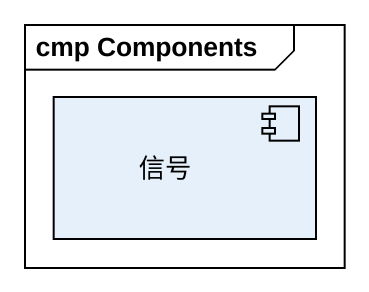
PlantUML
@startuml
mainframe cmp Components
component 信号
@enduml
